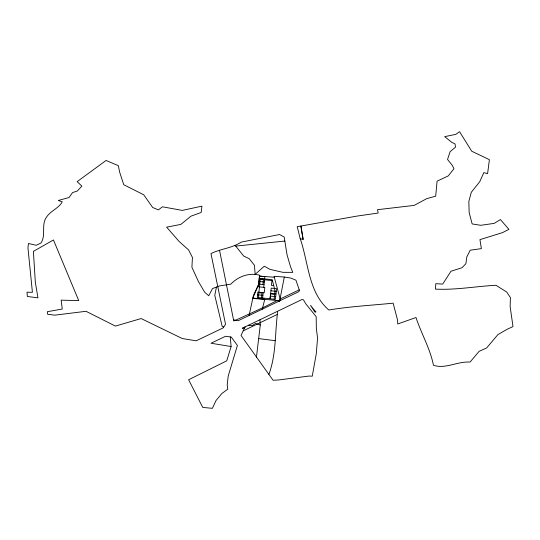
<?xml version="1.0" encoding="UTF-8"?>
<svg xmlns="http://www.w3.org/2000/svg" width="540" height="540" viewBox="0 0 540 540"><rect width="100%" height="100%" fill="white"/><g stroke="black" fill="none" stroke-linecap="round" stroke-linejoin="round"><path stroke-width="0.81" d="M277.594 311.418L277.324 314.435C275.015 334.463 276.001 355.212 268.9 374.409L273.085 380.248L278.721 379.957L308.853 376.076L312.262 376.157L316.258 353.93L317.574 337.979L316.339 328.55L316.17 316.663L305.89 303.953L303.466 299.882L302.096 299.464L242.264 328.259L244.505 328.043L245.032 326.943L241.029 335.448L268.9 374.409M219.524 250.29L233.523 319.788L238.1 320.76L298.856 291.654L299.457 290.5L295.961 280.213L290.851 278.066L284.297 277.027L279.686 300.848L252.862 298.04L258.647 284.404L259.544 275.191C249.116 272.41 238.16 276.446 230.864 284.135L219.402 285.937L212.483 288.569L208.751 295.765L204.694 292.255L198.45 281.57L191.909 267.239L192.436 257.465L188.568 249.899L179.138 241.488L166.637 227.158L180.819 224.411L191.005 216.155L201.163 212.476L201.926 206.145L182.284 210.398L162.459 206.806L158.402 209.871L152.692 207.515L143.721 194.785L123.761 184.727L119.583 171.95L118.341 165.672L106.076 160.461L77.146 181.643L81.864 186.118L77.328 191.038L72.583 192.557L69.032 197.519L58.3 200.482L62.276 201.825C58.779 208.305 50.76 210.728 46.629 216.945C40.851 224.687 46.291 235.19 40.966 243.007L36.281 245.275L28.445 243.493L27.952 247.907L32.414 292.309L27 292.214L27.344 296.474L37.942 297.857L35.33 282.224L33.392 251.384L53.453 239.963L78.732 300.605L61.142 300.152L62.255 309.029L47.372 311.702L47.615 314.26L54.79 315.164L86.029 311.297L115.405 326.086L141.129 318.553L182.277 338.533L196.175 340.814L223.202 327.875L225.531 324.216L210.971 253.584C220.732 248.731 232.031 248.191 241.225 242.116L279.545 234.509L284.202 237.04L287.044 254.792L290.5 266.693L292.781 272.356L282.899 272.336L269.993 269.372L264.276 266.22L255.15 274.374L254.428 265.241L249.23 258.714L243.716 256.061L235.055 245.268M258.356 297.533L260.348 278.451L272.234 279.693L275.036 290.776L274.158 299.187M261.495 297.864L262.001 293.038L258.856 292.707M262.892 284.499L263.399 279.659M262.615 297.999L263.176 292.66M263.736 287.327L264.85 276.656L259.517 276.102L258.397 286.767L264.803 287.442L264.242 292.775L257.843 292.106L257.283 297.439L275.42 299.336L276.541 288.664L271.202 288.11L270.088 298.775M270.034 298.755L270.54 293.929L274.664 294.361M271.937 280.55L271.431 285.39L273.74 285.633M259.956 319.815L260.28 325.013L256.459 357.129M216.452 287.057L214.778 295.312L222.183 326.342L223.709 327.091M258.647 284.404L253.442 295.4L249.089 315.515M262.265 309.285L264.762 299.281L252.767 298.458M284.297 277.027L274.043 276.291L280.186 298.951L279.619 301.111L277.074 300.571L262.582 307.847L235.595 320.234L233.8 320.963L233.523 319.788M231.1 346.531L226.739 360.828L188.615 379.755L202.763 407.43L212.409 408.321L216.034 400.505L221.765 393.593L227.772 389.171L227.205 384.804L228.224 375.975L237.404 345.458L231.302 337.088L225.565 336.265L210.985 343.238L231.1 346.531L230.283 336.94M243.189 330.858L277.324 314.435M280.186 298.951L299.187 289.865M235.69 246.098L284.843 241.056M259.457 276.095L274.293 277.229M259.234 278.768L264.573 279.329M260.253 279.335L272.464 280.611M258.957 281.435L264.29 281.995M258.68 284.101L264.013 284.661M270.925 290.776L276.257 291.337M270.648 293.443L275.981 294.003M257.56 294.773L262.899 295.333M270.365 296.109L275.704 296.669M258.795 338.6L275.103 340.673M248.603 325.222L252.187 325.715L255.494 323.467L260.28 325.013M300.26 238.815C308.549 262.636 308.273 292.309 328.813 309.994C350.102 306.457 371.702 305.316 393.127 303.17L397.609 320.308L397.73 323.966L415.996 317.527C421.315 333.666 430.144 348.536 433.458 365.283C445.662 369.293 457.589 361.152 470.063 362.07L479.129 351.317L486.655 347.942L497.948 334.544L507.37 329.177L513 326.599L510.131 306.545L510.415 297.608L506.75 292.066L495.99 285.289C475.801 286.315 455.706 290.176 435.449 289.109L435.8 283.675L442.712 284.094L450.968 271.256L462.017 267.712L465.885 263.716L466.81 256.918L470.212 250.209L481.37 248.63L479.945 239.638L502.517 232.619L508.916 229.358L500.425 219.571L494.208 223.371L480.742 225.308L472.156 223.931L469.159 212.571L468.828 201.474L471.312 192.26L479.75 181.683L483.854 172.618L487.6 173.644L489.395 159.665L471.724 151.227L459.554 131.679L455.841 134.352L444.69 136.647L451.724 142.29L455.065 143.964L455.483 147.157L450.117 151.666L447.532 159.462L452.324 165.402L453.971 168.716L448.214 175.946L437.083 181.136L435.699 196.155L426.661 198.679L414.207 205.389L377.555 209.689L378.142 213.057L357.156 216.061L297.223 226.685L300.233 238.822L303.143 239.375L300.888 226.031L303.115 239.382M315.839 311.924L314.894 312.073L310.514 305.377L315.839 311.924"/></g></svg>
